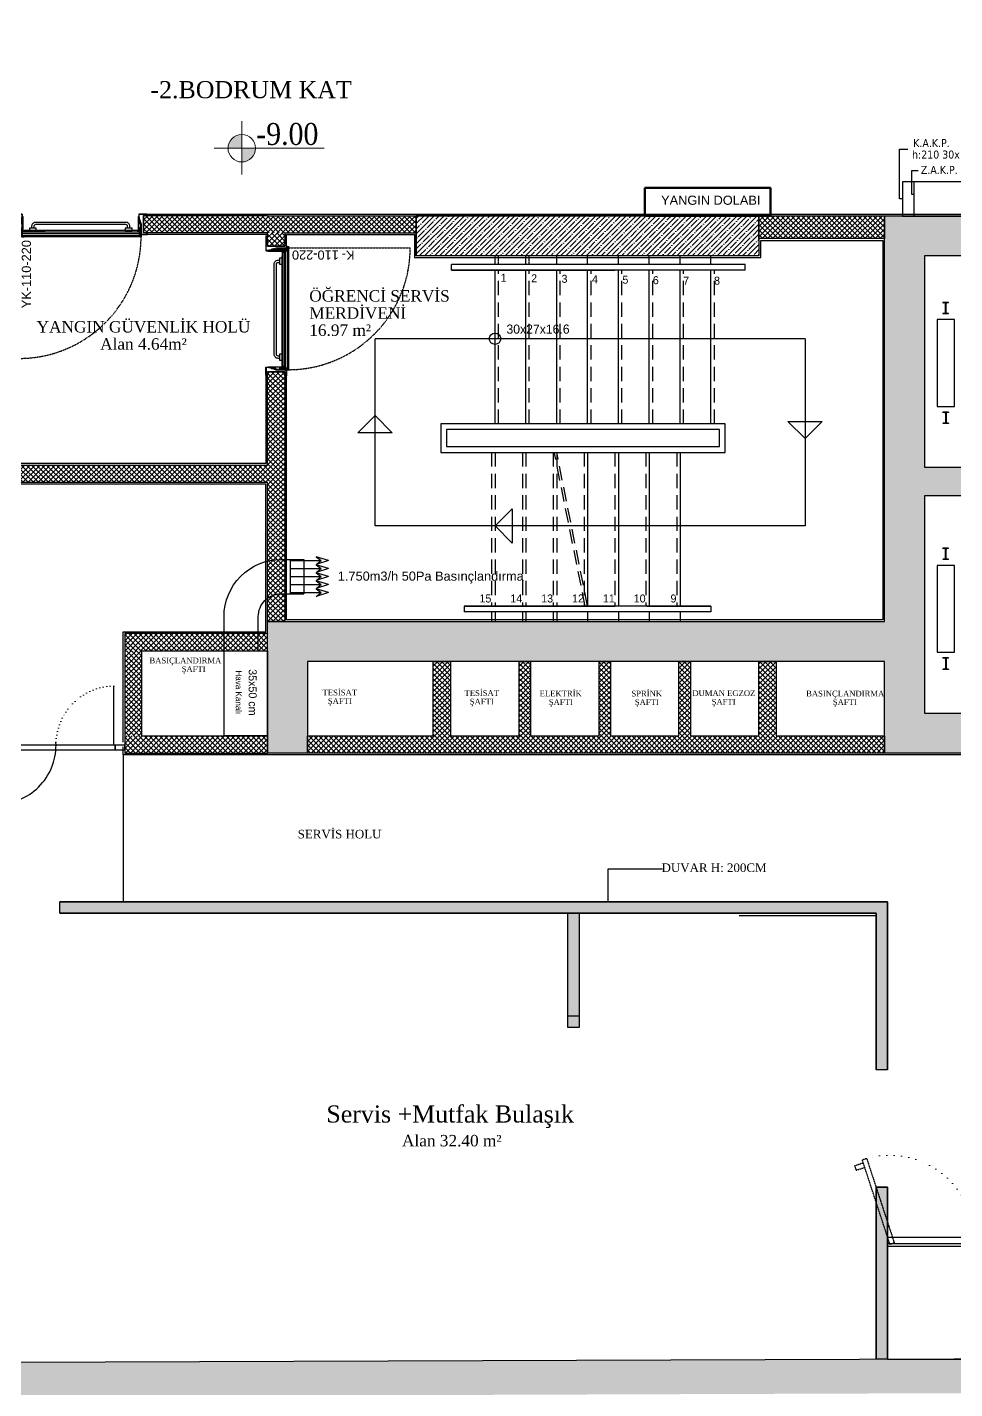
# Model space of a CAD drawing. Header units: millimetres. Extents: x -29311 to -3405, y 28913 to 42880.
# Drawn here: x -16543 to -15732, y 30469 to 31660 of the extents above; entities that cross this region are included whole.
import ezdxf
from ezdxf.enums import TextEntityAlignment as Align

# ---------------------------------------------------------------- set-up
doc = ezdxf.new("R2010")
doc.units = ezdxf.units.MM
for name, pattern in [('ACAD_ISO07W100', [3, 0, -3]), ('DOT', [6.35, 0, -6.35]), ('HIDDEN', [0.375, 0.25, -0.125]), ('HIDDEN2', [0.1875, 0.125, -0.0625])]:
    doc.linetypes.add(name, pattern=pattern)
for name, color, linetype, lineweight in [('-DWG_DETAY1', 7, 'Continuous', 25), ('-DWG_DETAY4', 7, 'DOT', 18), ('acilis-yonu', 222, 'ACAD_ISO07W100', 15), ('kot-plan', 93, 'Continuous', 20), ('tarama-betonarme', 252, 'Continuous', 13)]:
    doc.layers.add(name, color=color, linetype=linetype, lineweight=lineweight)
for name, color, linetype in [('1.2 mm sac', 7, 'Continuous'), ('A-ASANSOR', 146, 'Continuous'), ('A-BA', 1, 'Continuous'), ('A-DUVAR', 53, 'Continuous'), ('A-DUVAR-ALCIPAN', 9, 'Continuous'), ('A-DUVAR-TARAMA', 251, 'Continuous'), ('A-ELK-PANO', 66, 'Continuous'), ('A-KAPI', 214, 'Continuous'), ('A-KAPI-AHSAP', 245, 'Continuous'), ('A-KAPI-AKSESUAR', 206, 'Continuous'), ('A-KAPI-METAL', 84, 'Continuous'), ('A-KAPI-PROFIL', 206, 'Continuous'), ('A-KORKULUK-KUPESTE', 206, 'Continuous'), ('A-MERDIVEN', 125, 'Continuous'), ('A-MK-HVAC-TEMIZ', 140, 'Continuous'), ('A-MK-YANGIN-DOLAP', 35, 'Continuous'), ('A-SIVA-ALCIPAN', 247, 'Continuous'), ('A-SIVA-IC', 97, 'Continuous'), ('A-TEFRIS', 251, 'Continuous'), ('A-YALITIM-ISI', 251, 'BATTING'), ('A-YAZI', 136, 'Continuous'), ('Duvar-150 cm', 8, 'Continuous'), ('Duvar-200 cm', 7, 'Continuous'), ('level', 10, 'Continuous'), ('symbol', 8, 'Continuous'), ('T-VANA', 2, 'Continuous'), ('trace_down', 8, 'HIDDEN2'), ('yazı1', 7, 'Continuous'), ('yazı2', 9, 'Continuous')]:
    doc.layers.add(name, color=color, linetype=linetype)
doc.styles.add('GEO- BAYRAKTAR FİNAL PROJE 140518$0$Standard', font='arial.ttf')
doc.styles.add('HA_SMART', font='')
doc.styles.add('malznot', font='times.ttf', dxfattribs={"width": 0.9})
doc.styles.add('ROMANS', font='romans')
doc.styles.get("Standard").update_dxf_attribs({"font": 'arial.ttf'})
doc.styles.add('Tahoma', font='tahoma.ttf')
doc.styles.add('YAZ', font='times.ttf', dxfattribs={"height": 0.12})
doc.styles.add('YAZ-50', font='times.ttf', dxfattribs={"width": 0.9})
doc.styles.get('HA_SMART').set_extended_font_data('Sakkal Majalla')
doc.linetypes.add('BATTING', pattern='A,0.00254,-2.54,[134,ltypeshp.shx,S=2.54,R=0,X=-2.54,Y=0],-5.08,[134,ltypeshp.shx,S=2.54,R=180,X=2.54,Y=0],-2.54', length=10.16254)
pattern_1 = [(45, (-65876.5644, 45834.01), (-4.4194174, 4.4194174), []), (45, (-65872.145, 45834.01), (-4.4194174, 4.4194174), [7.8125, -1.5625, 0, -1.5625])]
pattern_2 = [(45, (-65876.5644, 50035.5397), (-2.2097087, 2.2097087), []), (135, (-65876.5644, 50035.5397), (-2.2097087, -2.2097087), [])]

# ---------------------------------------------------------------- blocks, each defined once
blk = doc.blocks.new('I_5-10')
for p, q in [((0, -0.001), (0, 0)), ((0, 0), (0.05, 0)), ((0.05, -0.001), (0.05, 0)), ((0, -0.099), (0, -0.1)), ((0, -0.1), (0.05, -0.1)), ((0.002, -0.003), (0.018, -0.005)), ((0.002, -0.097), (0.018, -0.095)), ((0.022, -0.01), (0.022, -0.09)), ((0.027, -0.01), (0.027, -0.09)), ((0.032, -0.005), (0.048, -0.003)), ((0.032, -0.095), (0.048, -0.097)), ((0.05, -0.099), (0.05, -0.1))]:
    blk.add_line(p, q)
for centre, radius, start, end in [((0.002, -0.001), 0.002, 180, 262.4258), ((0.002, -0.099), 0.002, 97.5742, 180), ((0.018, -0.01), 0.005, 0, 90), ((0.018, -0.09), 0.005, 270, 0), ((0.032, -0.01), 0.005, 90, 180), ((0.032, -0.09), 0.005, 179.958, 270), ((0.048, -0.001), 0.002, 277.5742, 0), ((0.048, -0.099), 0.002, 0, 82.4258)]:
    blk.add_arc(centre, radius, start, end)
blk = doc.blocks.new('f_ks2')
at = {"layer": '-DWG_DETAY1', "color": 0}
for points in [[(40, 0), (40, -8), (0, -8), (0, 0)], [(45, -8), (45, -16), (49, -16), (49, -8)]]:
    blk.add_lwpolyline(points, dxfattribs=at)
blk.add_lwpolyline([(118, -8), (42, -8), (42, -2), (118, -2)], close=True, dxfattribs=at)
at = {"layer": '-DWG_DETAY1', "color": 0, "linetype": 'HIDDEN'}
blk.add_lwpolyline([(116, -1.5), (140.2, -75.5), (136.4, -76.8), (112.2, -2.8)], close=True, dxfattribs=at)
blk.add_lwpolyline([(139.3, -72.7), (146.9, -70.2), (145.6, -66.4), (138, -68.9)], dxfattribs=at)
at = {"layer": '-DWG_DETAY4', "color": 0}
blk.add_arc((116.6, -4.8), 74.6, 182.4322, 285.3604, dxfattribs=at)
blk = doc.blocks.new('FBG040')
at = {"layer": 'A-TEFRIS'}
blk.add_lwpolyline([(0, 0), (118, 0), (118, -99), (0, -99)], close=True, dxfattribs=at)
at = {"layer": 'A-TEFRIS', "linetype": 'Continuous'}
blk.add_blockref('f_ks2', (0, -99), dxfattribs=at)
at = {"layer": 'A-TEFRIS', "linetype": 'Continuous', "style": 'ROMANS', "width": 0.7}
blk.add_text('FBG040', height=8, dxfattribs=at).set_placement((5, -12))
at = {"layer": 'A-TEFRIS', "linetype": 'Continuous', "style": 'ROMANS', "width": 0.8}
blk.add_attdef('NO', text='', height=10, dxfattribs=at).set_placement((98, -79), align=Align.MIDDLE)
blk = doc.blocks.new('YANGIN KAPISI5')
at = {"color": 8, "linetype": 'HIDDEN'}
blk.add_lwpolyline([(83929.8, 15624.2), (84036.5, 15624.2, -0.411438), (83930.8, 15517.5, -0.002371), (83929.8, 15517.5)], format="xyb", dxfattribs=at)
for radius in [1, 0.5, 0.4]:
    blk.add_circle((83929.2, 15624.4), radius)
at = {"linetype": 'ByBlock', "ltscale": 12}
blk.add_arc((83924.7, 15621.7), 0.0345, 104.5866, 171.4164, dxfattribs=at)
at = {"layer": '1.2 mm sac', "color": 0}
blk.add_line((83928.5, 15621.7), (83924.7, 15621.7), dxfattribs=at)
at = {"layer": 'A-DUVAR'}
for p, q in [((83926.7, 15625.6), (83911.7, 15625.6)), ((83911.7, 15515.6), (83926.7, 15515.6))]:
    blk.add_line(p, q, dxfattribs=at)
for points in [[(83921.7, 15625.6), (83911.7, 15625.6)], [(83921.7, 15515.6), (83911.7, 15515.6)]]:
    blk.add_lwpolyline(points, dxfattribs=at)
at = {"layer": 'A-DUVAR-ALCIPAN', "linetype": 'ByBlock', "ltscale": 12}
for p, q in [((83925.9, 15621.5), (83925.9, 15519.2)), ((83928.9, 15621.5), (83928.9, 15517.5))]:
    blk.add_line(p, q, dxfattribs=at)
at = {"layer": 'A-KAPI-AKSESUAR', "ltscale": 12}
for points in [[(83922.5, 15527.4), (83920.9, 15527.4, -0.414214), (83917.5, 15530.8), (83917.5, 15610, -0.414214), (83920.9, 15613.4), (83922.5, 15613.4)], [(83922.5, 15529.4), (83920.9, 15529.4, -0.414214), (83919.5, 15530.8), (83919.5, 15610, -0.414214), (83920.9, 15611.4), (83922.5, 15611.4)]]:
    blk.add_lwpolyline(points, format="xyb", dxfattribs=at)
for points in [[(83924.5, 15615.4), (83924.5, 15609.4), (83922.5, 15609.4), (83922.5, 15615.4)], [(83924.5, 15531.4), (83924.5, 15525.4), (83922.5, 15525.4), (83922.5, 15531.4)]]:
    blk.add_lwpolyline(points, close=True, dxfattribs=at)
at = {"layer": 'A-KAPI-METAL'}
for p, q in [((83924.5, 15621.8), (83924.5, 15601.5)), ((83924.5, 15518.9), (83924.5, 15617)), ((83928.5, 15621.9), (83924.6, 15621.9)), ((83924.7, 15621.7), (83930.1, 15621.7)), ((83924.7, 15621.7), (83924.7, 15619.7)), ((83924.7, 15519), (83924.7, 15619.7)), ((83924.7, 15619.7), (83924.9, 15619.7)), ((83924.9, 15621.5), (83929.9, 15621.5)), ((83924.9, 15619.7), (83924.9, 15621.5)), ((83928.3, 15623.3), (83928.3, 15621.9)), ((83928.3, 15621.9), (83928.5, 15621.9)), ((83930.1, 15623.4), (83928.4, 15623.4)), ((83930.1, 15623.2), (83928.5, 15623.2)), ((83928.5, 15621.9), (83928.5, 15623.2)), ((83928.5, 15623.2), (83928.6, 15623.2)), ((83928.6, 15623.2), (83928.6, 15621.8)), ((83930.1, 15623.2), (83928.9, 15623.2)), ((83929.9, 15619.7), (83929.9, 15621.5)), ((83929.9, 15619.7), (83930.1, 15619.7)), ((83930.1, 15517.5), (83930.1, 15623.2)), ((83930.1, 15621.7), (83930.1, 15619.7)), ((83930.2, 15517.4), (83930.2, 15623.3)), ((83928.5, 15518.9), (83924.6, 15518.9)), ((83924.7, 15519), (83924.7, 15521)), ((83924.9, 15521), (83924.7, 15521)), ((83924.7, 15519), (83930.1, 15519)), ((83924.9, 15519.2), (83924.9, 15521)), ((83924.9, 15519.2), (83929.9, 15519.2)), ((83928.3, 15517.4), (83928.3, 15518.8)), ((83928.3, 15518.8), (83928.5, 15518.8)), ((83928.5, 15518.8), (83928.5, 15517.5)), ((83928.5, 15517.6), (83928.6, 15517.6)), ((83930.1, 15517.5), (83928.5, 15517.5)), ((83928.6, 15517.6), (83928.6, 15518.9)), ((83928.9, 15517.5), (83930.1, 15517.5)), ((83930.1, 15521), (83929.9, 15521)), ((83929.9, 15521), (83929.9, 15519.2)), ((83930.1, 15519), (83930.1, 15521)), ((83930.1, 15517.4), (83928.4, 15517.4))]:
    blk.add_line(p, q, dxfattribs=at)
for points in [[(83910.2, 15628.5), (83910.2, 15621.7, 0.414214), (83910.3, 15621.6), (83918.3, 15621.6), (83918.3, 15621.8), (83910.5, 15621.8, -0.414214), (83910.4, 15621.8), (83910.4, 15628.3, -0.414214), (83910.5, 15628.4), (83911.5, 15628.4, -0.414214), (83911.5, 15628.3), (83911.5, 15627.6), (83911.7, 15627.6), (83911.7, 15628.5, 0.414214), (83911.6, 15628.6), (83910.3, 15628.6, 0.414214)], [(83926.8, 15628.6, 0.414214), (83926.7, 15628.5), (83926.7, 15627.6), (83926.9, 15627.6), (83926.9, 15628.3, -0.414214), (83927, 15628.4), (83928, 15628.4, -0.414214), (83928, 15628.3), (83928, 15622.9, -0.414214), (83928, 15622.9), (83922.5, 15622.9, 0.414214), (83922.4, 15622.7), (83922.4, 15621.5, 0.414154), (83922.5, 15621.4), (83924, 15621.4), (83913.7, 15621.4), (83912.3, 15621.4), (83913.7, 15621.4), (83913.7, 15621.6), (83912.3, 15621.6, 1), (83912.3, 15621.2), (83924, 15621.2, 0.938583), (83924, 15621.6), (83922.7, 15621.6, -0.414214), (83922.6, 15621.6), (83922.6, 15622.6, -0.414214), (83922.7, 15622.7), (83928.1, 15622.7, 0.414214), (83928.2, 15622.8), (83928.2, 15628.5, 0.414214), (83928.1, 15628.6)], [(83910.2, 15512.7), (83910.2, 15519.5, -0.414214), (83910.3, 15519.6), (83918.3, 15519.6), (83918.3, 15519.4), (83910.5, 15519.4, 0.414214), (83910.4, 15519.3), (83910.4, 15512.8, 0.414214), (83910.5, 15512.8), (83911.5, 15512.8, 0.414214), (83911.5, 15512.8), (83911.5, 15513.6), (83911.7, 15513.6), (83911.7, 15512.7, -0.414214), (83911.6, 15512.6), (83910.3, 15512.6, -0.414214)]]:
    blk.add_lwpolyline(points, format="xyb", close=True, dxfattribs=at)
for centre, radius, start, end in [((83924.6, 15621.8), 0.08, 90, 180), ((83928.4, 15623.3), 0.08, 90, 180), ((83928.4, 15621.9), 0.0478, 295.1719, 356.1095), ((83928.5, 15621.8), 0.0816, 267.7148, 4.0381), ((83930.1, 15623.3), 0.08, 0, 90), ((83924.6, 15518.9), 0.08, 180, 270), ((83928.4, 15517.4), 0.08, 180, 270), ((83928.5, 15518.9), 0.0816, 355.9619, 92.2852), ((83928.4, 15518.8), 0.0478, 3.8905, 64.8281), ((83930.1, 15517.4), 0.08, 270, 0)]:
    blk.add_arc(centre, radius, start, end, dxfattribs=at)
at = {"layer": 'A-KAPI-PROFIL'}
for points in [[(83912.9, 15621.9), (83912.9, 15621.8), (83914.5, 15621.8), (83915.8, 15622.6), (83918.2, 15622.6), (83918.2, 15621.9), (83918.3, 15621.9), (83918.3, 15622.7), (83915.8, 15622.7), (83914.5, 15621.9), (83912.9, 15621.9)], [(83912.9, 15519.2), (83912.9, 15519.3), (83914.5, 15519.3), (83915.8, 15518.5), (83918.2, 15518.5), (83918.2, 15519.2), (83918.3, 15519.2), (83918.3, 15518.4), (83915.8, 15518.4), (83914.5, 15519.2), (83912.9, 15519.2)]]:
    blk.add_lwpolyline(points, dxfattribs=at)
for points in [[(83919.3, 15623.9), (83916.3, 15622.8), (83915.2, 15622.8), (83915.2, 15621.8), (83916.4, 15621.8), (83919.7, 15623), (83928, 15623), (83928, 15623.9)], [(83919.3, 15517.2), (83916.3, 15518.3), (83915.2, 15518.3), (83915.2, 15519.3), (83916.4, 15519.3), (83919.7, 15518.1), (83928, 15518.1), (83928, 15517.2)]]:
    blk.add_lwpolyline(points, close=True, dxfattribs=at)
at = {"layer": 'A-KAPI-PROFIL', "color": 8}
for points in [[(83923.2, 15621.6, -0.414214), (83923, 15621.8), (83923, 15622.4, -0.414214), (83923.2, 15622.6), (83924.2, 15622.6, -0.414214), (83924.4, 15622.4), (83924.4, 15621, -0.414214), (83924.3, 15620.9), (83924, 15620.9, -1), (83924, 15621.1), (83924.2, 15621.1), (83924.2, 15621.6)], [(83923.2, 15518.5, -0.414214), (83923, 15518.7), (83923, 15519.3, -0.414214), (83923.2, 15519.5), (83924.2, 15519.5), (83924.2, 15520), (83924, 15520, -1), (83924, 15520.2), (83924.3, 15520.2, -0.414214), (83924.4, 15520.1), (83924.4, 15519), (83924.4, 15518.7, -0.414214), (83924.2, 15518.5)]]:
    blk.add_lwpolyline(points, format="xyb", close=True, dxfattribs=at)
at = {"layer": 'A-YALITIM-ISI', "linetype": 'BATTING', "ltscale": 0.001}
blk.add_line((83927.4, 15519.2), (83927.4, 15621.5), dxfattribs=at)
at = {"layer": 'DEFPOINTS', "linetype": 'ByBlock', "ltscale": 12}
for p, q in [((83911.7, 15625.6), (83926.7, 15625.6)), ((83911.7, 15515.6), (83926.7, 15515.6))]:
    blk.add_line(p, q, dxfattribs=at)
at = {"layer": 'level', "char_height": 8, "width": 13.987, "rotation": 180}
for s, insert, attachment_point in [('110-220', (83933, 15621.9), 9), ('K-', (83987.7, 15621.6), 7)]:
    blk.add_mtext(s, dxfattribs=dict(at, insert=insert, attachment_point=attachment_point))
blk = doc.blocks.new('KAPIYANGIN')
at = {"color": 8, "linetype": 'HIDDEN'}
blk.add_lwpolyline([(85085.6, 20208.6), (85192.4, 20208.6, 0.411438), (85086.7, 20315.3, 0.002371), (85085.6, 20315.3)], format="xyb", dxfattribs=at)
for radius in [1, 0.5, 0.4]:
    blk.add_circle((85085.1, 20208.5), radius)
at = {"linetype": 'ByBlock', "ltscale": 12}
blk.add_arc((85080.6, 20211.1), 0.0345, 188.5836, 255.4134, dxfattribs=at)
at = {"layer": '1.2 mm sac', "color": 0}
blk.add_line((85084.4, 20211.1), (85080.6, 20211.1), dxfattribs=at)
at = {"layer": 'A-DUVAR'}
for points in [[(85077.6, 20317.3), (85067.6, 20317.3)], [(85077.6, 20207.3), (85067.6, 20207.3)]]:
    blk.add_lwpolyline(points, dxfattribs=at)
at = {"layer": 'A-DUVAR-ALCIPAN', "linetype": 'ByBlock', "ltscale": 12}
for p, q in [((85081.8, 20211.3), (85081.8, 20313.6)), ((85084.8, 20211.3), (85084.8, 20315.3))]:
    blk.add_line(p, q, dxfattribs=at)
at = {"layer": 'A-KAPI-AKSESUAR', "ltscale": 12}
for points in [[(85078.4, 20305.5), (85076.8, 20305.5, 0.414214), (85073.4, 20302.1), (85073.4, 20222.9, 0.414214), (85076.8, 20219.5), (85078.4, 20219.5)], [(85078.4, 20303.5), (85076.8, 20303.5, 0.414214), (85075.4, 20302.1), (85075.4, 20222.9, 0.414214), (85076.8, 20221.5), (85078.4, 20221.5)]]:
    blk.add_lwpolyline(points, format="xyb", dxfattribs=at)
for points in [[(85080.4, 20301.5), (85080.4, 20307.5), (85078.4, 20307.5), (85078.4, 20301.5)], [(85080.4, 20217.5), (85080.4, 20223.5), (85078.4, 20223.5), (85078.4, 20217.5)]]:
    blk.add_lwpolyline(points, close=True, dxfattribs=at)
at = {"layer": 'A-KAPI-METAL'}
for p, q in [((85080.4, 20313.9), (85080.4, 20215.8)), ((85084.3, 20314), (85080.5, 20314)), ((85080.6, 20313.8), (85086, 20313.8)), ((85080.6, 20313.8), (85080.6, 20311.8)), ((85080.6, 20313.8), (85080.6, 20213.1)), ((85080.8, 20311.8), (85080.6, 20311.8)), ((85080.8, 20313.6), (85085.8, 20313.6)), ((85080.8, 20313.6), (85080.8, 20311.8)), ((85084.2, 20315.4), (85084.2, 20314)), ((85084.2, 20314), (85084.4, 20314)), ((85086, 20315.5), (85084.3, 20315.5)), ((85084.4, 20314), (85084.4, 20315.3)), ((85084.4, 20315.3), (85084.5, 20315.3)), ((85086, 20315.3), (85084.4, 20315.3)), ((85084.5, 20315.3), (85084.5, 20313.9)), ((85084.8, 20315.3), (85086, 20315.3)), ((85085.8, 20311.8), (85085.8, 20313.6)), ((85086, 20311.8), (85085.8, 20311.8)), ((85086, 20315.3), (85086, 20209.6)), ((85086, 20313.8), (85086, 20311.8)), ((85086.1, 20315.4), (85086.1, 20209.5)), ((85080.4, 20211), (85080.4, 20231.3)), ((85084.3, 20211), (85080.5, 20211)), ((85080.6, 20213.1), (85080.8, 20213.1)), ((85080.6, 20211.1), (85080.6, 20213.1)), ((85080.6, 20211.1), (85086, 20211.1)), ((85080.8, 20213.1), (85080.8, 20211.3)), ((85080.8, 20211.3), (85085.8, 20211.3)), ((85084.2, 20209.5), (85084.2, 20210.9)), ((85084.2, 20210.9), (85084.4, 20210.9)), ((85084.4, 20210.9), (85084.4, 20209.6)), ((85086, 20209.6), (85084.4, 20209.6)), ((85084.4, 20209.6), (85084.5, 20209.6)), ((85084.5, 20209.6), (85084.5, 20211)), ((85086, 20209.6), (85084.8, 20209.6)), ((85085.8, 20213.1), (85086, 20213.1)), ((85085.8, 20213.1), (85085.8, 20211.3)), ((85086, 20211.1), (85086, 20213.1)), ((85086, 20209.5), (85084.3, 20209.5))]:
    blk.add_line(p, q, dxfattribs=at)
for points in [[(85066.1, 20320.2), (85066.1, 20313.4, 0.414214), (85066.2, 20313.3), (85074.2, 20313.3), (85074.2, 20313.5), (85066.4, 20313.5, -0.414214), (85066.3, 20313.5), (85066.3, 20320, -0.414214), (85066.4, 20320.1), (85067.4, 20320.1, -0.414214), (85067.4, 20320), (85067.4, 20319.3), (85067.6, 20319.3), (85067.6, 20320.2, 0.414214), (85067.5, 20320.3), (85066.2, 20320.3, 0.414214)], [(85082.7, 20320.7, 0.414214), (85082.6, 20320.6), (85082.6, 20319.7), (85082.8, 20319.7), (85082.8, 20320.4, -0.414214), (85082.9, 20320.5), (85083.9, 20320.5, -0.414214), (85083.9, 20320.4), (85083.9, 20314.6, -0.414214), (85083.9, 20314.6), (85078.3, 20314.6, 0.414214), (85078.2, 20314.4), (85078.2, 20313.2, 0.414154), (85078.3, 20313.1), (85079.9, 20313.1), (85069.6, 20313.1), (85068.2, 20313.1), (85069.6, 20313.1), (85069.6, 20313.3), (85068.2, 20313.3, 1), (85068.2, 20312.9), (85079.9, 20312.9, 0.938583), (85079.9, 20313.3), (85078.5, 20313.3, -0.414214), (85078.4, 20313.3), (85078.4, 20314.3, -0.414214), (85078.5, 20314.4), (85084, 20314.4, 0.414214), (85084.1, 20314.5), (85084.1, 20320.6, 0.414214), (85084, 20320.7)], [(85066.1, 20204.4), (85066.1, 20211.2, -0.414214), (85066.2, 20211.3), (85074.2, 20211.3), (85074.2, 20211.1), (85066.4, 20211.1, 0.414214), (85066.3, 20211), (85066.3, 20204.5, 0.414214), (85066.4, 20204.5), (85067.4, 20204.5, 0.414214), (85067.4, 20204.5), (85067.4, 20205.3), (85067.6, 20205.3), (85067.6, 20204.4, -0.414214), (85067.5, 20204.3), (85066.2, 20204.3, -0.414214)], [(85082.7, 20204.3, -0.414214), (85082.6, 20204.4), (85082.6, 20205.3), (85082.8, 20205.3), (85082.8, 20204.5, 0.414214), (85082.9, 20204.5), (85083.9, 20204.5, 0.414214), (85083.9, 20204.5), (85083.9, 20209.9, 0.414214), (85083.9, 20210), (85078.4, 20210, -0.414214), (85078.3, 20210.1), (85078.3, 20211.4, -0.414154), (85078.4, 20211.5), (85079.9, 20211.5), (85069.6, 20211.5), (85068.2, 20211.5), (85069.6, 20211.5), (85069.6, 20211.3), (85068.2, 20211.3, -1), (85068.2, 20211.7), (85079.9, 20211.7, -0.938583), (85079.9, 20211.3), (85078.6, 20211.3, 0.414214), (85078.5, 20211.2), (85078.5, 20210.2, 0.414214), (85078.6, 20210.2), (85084, 20210.2, -0.414214), (85084.1, 20210.1), (85084.1, 20204.4, -0.414214), (85084, 20204.3)]]:
    blk.add_lwpolyline(points, format="xyb", close=True, dxfattribs=at)
for centre, radius, start, end in [((85080.5, 20313.9), 0.08, 90, 180), ((85084.3, 20315.4), 0.08, 90, 180), ((85084.3, 20314), 0.0478, 295.1719, 356.1095), ((85084.4, 20313.9), 0.0816, 267.7148, 4.0381), ((85086, 20315.4), 0.08, 0, 90), ((85080.5, 20211), 0.08, 180, 270), ((85084.3, 20209.5), 0.08, 180, 270), ((85084.3, 20210.9), 0.0478, 3.8905, 64.8281), ((85084.4, 20211), 0.0816, 355.9619, 92.2852), ((85086, 20209.5), 0.08, 270, 0)]:
    blk.add_arc(centre, radius, start, end, dxfattribs=at)
at = {"layer": 'A-KAPI-PROFIL'}
for points in [[(85068.8, 20313.6), (85068.8, 20313.5), (85070.4, 20313.5), (85071.7, 20314.3), (85074.1, 20314.3), (85074.1, 20313.6), (85074.2, 20313.6), (85074.2, 20314.4), (85071.7, 20314.4), (85070.3, 20313.6), (85068.8, 20313.6)], [(85068.8, 20210.9), (85068.8, 20211), (85070.4, 20211), (85071.7, 20210.2), (85074.1, 20210.2), (85074.1, 20210.9), (85074.2, 20210.9), (85074.2, 20210.1), (85071.7, 20210.1), (85070.3, 20210.9), (85068.8, 20210.9)]]:
    blk.add_lwpolyline(points, dxfattribs=at)
for points in [[(85075.2, 20315.6), (85072.2, 20314.5), (85071.1, 20314.5), (85071.1, 20313.5), (85072.3, 20313.5), (85075.6, 20314.7), (85083.9, 20314.7), (85083.9, 20315.6)], [(85075.2, 20208.9), (85072.2, 20210), (85071.1, 20210), (85071.1, 20211), (85072.3, 20211), (85075.6, 20209.8), (85083.9, 20209.8), (85083.9, 20208.9)]]:
    blk.add_lwpolyline(points, close=True, dxfattribs=at)
at = {"layer": 'A-KAPI-PROFIL', "color": 8}
for points in [[(85079, 20314.3, 0.414214), (85078.8, 20314.1), (85078.8, 20313.5, 0.414214), (85079, 20313.3), (85080.1, 20313.3), (85080.1, 20312.8), (85079.9, 20312.8, 1), (85079.9, 20312.6), (85080.2, 20312.6, 0.414214), (85080.3, 20312.7), (85080.3, 20313.9), (85080.3, 20314.1, 0.414214), (85080.1, 20314.3)], [(85079, 20211.2, 0.414214), (85078.8, 20211), (85078.8, 20210.4, 0.414214), (85079, 20210.2), (85080.1, 20210.2, 0.414214), (85080.3, 20210.4), (85080.3, 20211.8, 0.414214), (85080.2, 20211.9), (85079.9, 20211.9, 1), (85079.9, 20211.7), (85080.1, 20211.7), (85080.1, 20211.2)]]:
    blk.add_lwpolyline(points, format="xyb", close=True, dxfattribs=at)
at = {"layer": 'A-YALITIM-ISI', "linetype": 'BATTING', "ltscale": 0.001}
blk.add_line((85083.3, 20313.6), (85083.3, 20211.3), dxfattribs=at)
at = {"layer": 'DEFPOINTS', "linetype": 'ByBlock', "ltscale": 12}
for p, q in [((85067.6, 20317.3), (85082.6, 20317.3)), ((85067.6, 20207.3), (85082.6, 20207.3))]:
    blk.add_line(p, q, dxfattribs=at)
at = {"layer": 'level', "insert": (85088.9, 20210.9), "char_height": 8, "width": 57.536, "attachment_point": 3, "rotation": 180}
blk.add_mtext('YK-110-220', dxfattribs=at)
blk = doc.blocks.new('oking')
at = {"layer": 'symbol'}
for p, q in [((99299.1, 28222.4), (99299.1, 28192.4)), ((99299.1, 28222.4), (99314.1, 28207.4)), ((99314.1, 28207.4), (99299.1, 28192.4))]:
    blk.add_line(p, q, dxfattribs=at)
blk = doc.blocks.new('3r3')
at = {"layer": 'A-KORKULUK-KUPESTE'}
for p, q in [((67, 223.7), (67, 228.7)), ((324, 223.7), (324, 228.7)), ((67, 223.7), (210, 223.7)), ((78, -70.3), (78, -75.3)), ((78, -70.3), (210, -70.3)), ((238, -70.3), (294, -70.3)), ((294, -70.3), (294, -75.3))]:
    blk.add_line(p, q, dxfattribs=at)
for points in [[(324, 228.7), (67, 228.7)], [(324, 223.7), (67, 223.7)], [(294, -70.3), (78, -70.3)], [(294, -75.3), (78, -75.3)]]:
    blk.add_lwpolyline(points, dxfattribs=at)
for points in [[(306.5, 89.2), (57.5, 89.2), (57.5, 64.3), (306.5, 64.3)], [(301.5, 84.2), (62.5, 84.2), (62.5, 69.3), (301.5, 69.3)]]:
    blk.add_lwpolyline(points, close=True, dxfattribs=at)
at = {"layer": 'A-MERDIVEN'}
for p, q in [((105, 228.7), (105, 236.2)), ((132, 228.7), (132, 236.2)), ((159, 228.7), (159, 236.2)), ((186, 228.7), (186, 236.2)), ((213, 228.7), (213, 236.2)), ((240, 228.7), (240, 236.2)), ((267, 228.7), (267, 236.2)), ((294, 228.7), (294, 236.2)), ((105, 89.2), (105, 223.7)), ((132, 89.2), (132, 223.7)), ((159, 89.2), (159, 223.7)), ((186, 89.2), (186, 223.7)), ((213, 89.2), (213, 223.7)), ((240, 89.2), (240, 223.7)), ((267, 89.2), (267, 223.7)), ((294, 89.2), (294, 223.7)), ((186, 64.3), (186, -70.3)), ((213, 64.3), (213, -70.3)), ((240, 64.3), (240, -70.3)), ((267, 64.3), (267, -70.3)), ((186, -75.3), (186, -83.8)), ((213, -75.3), (213, -83.8)), ((240, -75.3), (240, -83.8)), ((267, -75.3), (267, -83.8))]:
    blk.add_line(p, q, dxfattribs=at)
at = {"layer": 'symbol'}
for p, q in [((0, 0), (0, 163.7)), ((376.3, 163.7), (0, 163.7)), ((376.3, 163.7), (376.3, 0)), ((376.3, 0), (0, 0))]:
    blk.add_line(p, q, dxfattribs=at)
blk.add_circle((105, 163.7), 5, dxfattribs=at)
at = {"layer": 'trace_down'}
for p, q in [((108, 228.7), (108, 236.2)), ((135, 228.7), (135, 236.2))]:
    blk.add_line(p, q, dxfattribs=at)
at = {"layer": 'trace_down', "ltscale": 100}
for p, q in [((108, 89.2), (108, 223.7)), ((135, 89.2), (135, 223.7)), ((162, 89.2), (162, 223.7)), ((189, 89.2), (189, 223.7)), ((216, 89.2), (216, 223.7)), ((243, 89.2), (243, 223.7)), ((270, 89.2), (270, 223.7)), ((297, 89.2), (297, 223.7)), ((102, 64.3), (102, -70.3)), ((105, 64.3), (105, -70.3)), ((129, 64.3), (129, -70.3)), ((132, 64.3), (132, -70.3)), ((156, 64.3), (156, -70.3)), ((159, 64.3), (159, -70.3)), ((183, 64.3), (183, -70.3)), ((210, 64.3), (210, -70.3)), ((237, 64.3), (237, -70.3)), ((264, 64.3), (264, -70.3)), ((102, -75.3), (102, -83.8)), ((105, -75.3), (105, -83.8)), ((129, -75.3), (129, -83.8)), ((132, -75.3), (132, -83.8)), ((156, -75.3), (156, -83.8)), ((159, -75.3), (159, -83.8))]:
    blk.add_line(p, q, dxfattribs=at)
for points in [[(184, -70.6), (157, 63.9)], [(186, -70.3), (159, 64.3)]]:
    blk.add_lwpolyline(points, dxfattribs=at)
at = {"layer": 'symbol', "xscale": -1}
for p, rotation in [((-28207.4, -99217.6), 270), ((28583.7, 99390.4), 90)]:
    blk.add_blockref('oking', p, dxfattribs=dict(at, rotation=rotation))
blk.add_blockref('oking', (99419.1, -28207.4), dxfattribs=at)
at = {"layer": 'yazı2', "attachment_point": 3, "style": 'HA_SMART'}
for s, insert, char_height, width in [('1', (115.1, 220.5), 7, 10.586), ('2', (141.8, 220), 7, 10.586), ('3', (168.4, 219.6), 7, 10.586), ('4', (195, 219.2), 7, 10.586), ('5', (221.7, 218.8), 7, 10.586), ('6', (248.3, 218.4), 7, 10.586), ('7', (274.9, 218), 7, 10.586), ('8', (301.9, 218), 7, 10.586), ('30x27x16.6', (170.3, 176.1), 8, 63.711), ('15', (101.8, -60), 7, 10.586), ('14', (128.8, -60), 7, 10.586), ('13', (155.8, -60), 7, 10.586), ('12', (182.8, -60), 7, 10.586), ('11', (209.8, -60), 7, 10.586), ('10', (236.8, -60), 7, 10.586), ('9', (263.8, -60), 7, 10.586)]:
    blk.add_mtext(s, dxfattribs=dict(at, insert=insert, char_height=char_height, width=width))
blk = doc.blocks.new('METİKET')
at = {"layer": 'yazı1', "linetype": 'ByBlock', "style": 'HA_SMART'}
for tag, height, p in [('MAHALADI', 20, (13369.9, 684.6)), ('ALAN', 15, (13369.9, 652.2))]:
    blk.add_attdef(tag, text='', height=height, dxfattribs=at).set_placement(p, align=Align.CENTER)
blk = doc.blocks.new('Y.BASINÇLANDIRMA')
at = {"layer": 'A-MK-HVAC-TEMIZ'}
for p, q in [((9341.9, -17434.3), (9368.6, -17434.3)), ((9375.2, -17434.3), (9364.3, -17430.9)), ((9364.3, -17430.9), (9368.6, -17434.3)), ((9375.2, -17434.3), (9364.3, -17437.7)), ((9364.3, -17437.7), (9368.6, -17434.3)), ((9341.9, -17441.3), (9368.6, -17441.3)), ((9375.2, -17441.3), (9364.3, -17437.9)), ((9364.3, -17437.9), (9368.6, -17441.3)), ((9375.2, -17441.3), (9364.3, -17444.7)), ((9364.3, -17444.7), (9368.6, -17441.3)), ((9375.2, -17448.3), (9364.3, -17444.9)), ((9364.3, -17444.9), (9368.6, -17448.3)), ((9341.9, -17448.3), (9368.6, -17448.3)), ((9341.9, -17455.3), (9368.6, -17455.3)), ((9375.2, -17448.3), (9364.3, -17451.7)), ((9364.3, -17451.7), (9368.6, -17448.3)), ((9375.2, -17455.3), (9364.3, -17451.9)), ((9364.3, -17451.9), (9368.6, -17455.3)), ((9375.2, -17455.3), (9364.3, -17458.7)), ((9364.3, -17458.7), (9368.6, -17455.3)), ((9341.9, -17462.3), (9368.6, -17462.3)), ((9375.2, -17462.3), (9364.3, -17458.9)), ((9364.3, -17458.9), (9368.6, -17462.3)), ((9375.2, -17462.3), (9364.3, -17465.7)), ((9364.3, -17465.7), (9368.6, -17462.3))]:
    blk.add_line(p, q, dxfattribs=at)
for points in [[(9283.7, -17513.3), (9283.7, -17483.3, -0.414214), (9333.7, -17433.3), (9353.7, -17433.3)], [(9313.7, -17513.3), (9313.7, -17483.3, -0.414214), (9333.7, -17463.3), (9353.7, -17463.3)]]:
    blk.add_lwpolyline(points, format="xyb", dxfattribs=at)
for points in [[(9341.9, -17433.3), (9353.7, -17433.3), (9353.7, -17463.3), (9341.9, -17463.3)], [(9321.9, -17587.7), (9283.7, -17587.7), (9283.7, -17513.3), (9321.9, -17513.3)]]:
    blk.add_lwpolyline(points, close=True, dxfattribs=at)
at = {"layer": 'A-MK-HVAC-TEMIZ', "lineweight": 30}
ref = blk.add_blockref('METİKET', (9065.7, -22228.3), dxfattribs=dict(at, xscale=-0.35, yscale=0.35, zscale=0.35, rotation=270))
ref.add_attrib('MAHALADI', '35x50 cm', dxfattribs={"layer": 'yazı1', "linetype": 'ByBlock', "height": 7, "rotation": 270, "style": 'HA_SMART'}).set_placement((9305.3, -17549.6), align=Align.CENTER)
ref.add_attrib('ALAN', ' Hava Kanalı', dxfattribs={"layer": 'yazı1', "linetype": 'ByBlock', "height": 5.25, "rotation": 270, "style": 'HA_SMART'}).set_placement((9294, -17548.6), align=Align.CENTER)
at = {"layer": 'A-MK-HVAC-TEMIZ', "lineweight": 30, "style": 'GEO- BAYRAKTAR FİNAL PROJE 140518$0$Standard'}
blk.add_text('1.750m3/h 50Pa Basınçlandırma', height=8, dxfattribs=at).set_placement((9383.3, -17451.9))
blk = doc.blocks.new('A$C1D5157F6')
at = {"layer": 'A-DUVAR-TARAMA'}
h = blk.add_hatch(dxfattribs=at)
h.set_pattern_fill('ANSI37', color=256)
h.set_pattern_definition([(45, (8509.7966, 55116.4282), (-2.24506403, 2.24506403), []), (135, (8509.7966, 55116.4282), (-2.24506403, -2.24506403), [])])
h.paths.add_polyline_path([(-125, -10.5), (-125, -25.5), (0, -25.5), (0, -10.5)])
h = blk.add_hatch(dxfattribs=at)
h.set_pattern_fill('ANSI37', color=256, angle=-90)
h.set_pattern_definition([(315, (55016.9772, -8609.7966), (2.24506403, 2.24506403), []), (45, (55016.9772, -8609.7966), (-2.24506403, 2.24506403), [])])
h.paths.add_polyline_path([(-110, -25.6), (-125, -25.6), (-125, -100), (-110, -100)])
h = blk.add_hatch(dxfattribs=at)
h.set_pattern_fill('ANSI37', color=256)
h.set_pattern_definition([(45, (8509.7966, 55111.9772), (-2.24506403, 2.24506403), []), (135, (8509.7966, 55111.9772), (-2.24506403, -2.24506403), [])])
h.paths.add_polyline_path([(-125, -100), (0, -100), (0, -115), (-125, -115)])
blk.add_line((0, -100), (0, -115))
blk.add_lwpolyline([(0, -100), (0, -115)])
at = {"layer": 'A-DUVAR'}
blk.add_line((-110, -100), (0, -100), dxfattribs=at)
blk.add_lwpolyline([(-110, -100), (-110, -25.5), (0, -25.5), (0, -10.5), (-125, -10.5), (-125, -115), (0, -115)], dxfattribs=at)
at = {"layer": 'T-VANA', "lineweight": 30}
blk.add_blockref('Y.BASINÇLANDIRMA', (-9321.9, 17487.7), dxfattribs=at)
at = {"layer": 'A-YAZI', "insert": (-119.3, -31.5), "char_height": 5, "width": 87.971, "attachment_point": 1, "line_spacing_factor": 0.9, "style": 'YAZ'}
blk.add_mtext('\\pi-4.17607,l20,t30.82393;BASIÇLANDIRMA \\P\\pi24.05032,t44.05032;ŞAFTI', dxfattribs=at)
blk = doc.blocks.new('A$C020C3EA1')
at = {"layer": 'A-ELK-PANO', "lineweight": 30}
for points in [[(-249.4, 14.7), (-252.1, 14.7), (-252.1, 58.3), (-244.7, 58.3)], [(-239.4, 18.7), (-241.1, 18.7), (-241.1, 39.5), (-235.7, 39.5)]]:
    blk.add_lwpolyline(points, dxfattribs=at)
for points in [[(-249.4, 29.7), (-249.4, -0.3), (-139.4, -0.3), (-139.4, 29.7)], [(-239.4, 29.7), (-239.4, -0.3), (-139.4, -0.3), (-139.4, 29.7)]]:
    blk.add_lwpolyline(points, close=True, dxfattribs=at)
at = {"layer": 'A-MK-YANGIN-DOLAP', "lineweight": 50}
blk.add_lwpolyline([(-475, 24.3), (-365, 24.3), (-365, 0), (-475, 0)], close=True, dxfattribs=at)
at = {"layer": 'A-ELK-PANO', "lineweight": 30, "char_height": 7, "width": 103.695, "attachment_point": 5, "style": 'Tahoma'}
for s, insert in [('K.A.K.P.', (-224, 63.6)), ('h:210 30x110 (YERDEN)', (-190.8, 52.9)), ('Z.A.K.P.', (-217.2, 40.1)), ('\\pt84;h:100 30x60', (-170.9, 40.9))]:
    blk.add_mtext(s, dxfattribs=dict(at, insert=insert))
at = {"layer": 'A-MK-YANGIN-DOLAP', "lineweight": 50, "insert": (-373.7, 17.6), "char_height": 8, "attachment_point": 3, "style": 'GEO- BAYRAKTAR FİNAL PROJE 140518$0$Standard'}
blk.add_mtext_dynamic_manual_height_columns('YANGIN DOLABI', width=116.218, gutter_width=12.5, heights=[0], dxfattribs=at)

msp = doc.modelspace()

# ---------------------------------------------------------------- hatches: boundary and pattern name
at = {"layer": 'A-DUVAR-TARAMA'}
h = msp.add_hatch(dxfattribs=at)
h.set_pattern_fill('ANSI37', color=256, scale=25, style=0)
h.set_pattern_definition(pattern_2)
h.paths.add_polyline_path([(-16441.84, 31494.76), (-16441.84, 31479.76), (-16203.01, 31479.76), (-16203.01, 31494.76)])
h = msp.add_hatch(dxfattribs=at)
h.set_pattern_fill('ANSI37', color=256, style=0)
h.set_pattern_definition([(45, (-100244.7386, 15842.625), (-2.24506403, 2.24506403), []), (135, (-100244.7386, 15842.625), (-2.24506403, -2.24506403), [])])
h.paths.add_polyline_path([(-15793.01, 31474.76), (-15903.01, 31474.76), (-15903.01, 31494.76), (-15793.01, 31494.76)])
h = msp.add_hatch(dxfattribs=at)
h.set_pattern_fill('ANSI37', color=256, style=0)
h.set_pattern_definition([(45, (-16318.0094, 31468.184), (-2.24506, 2.24506), []), (135, (-16318.0094, 31468.184), (-2.24506, -2.24506), [])])
h.paths.add_polyline_path([(-16318.01, 31468.18), (-16318.01, 31479.76), (-16333.01, 31479.76), (-16333.01, 31468.18)])
h = msp.add_hatch(dxfattribs=at)
h.set_pattern_fill('ANSI37', color=256, scale=25, style=0)
h.set_pattern_definition(pattern_2)
h.paths.add_polyline_path([(-16318.01, 31358.18), (-16333.01, 31358.18), (-16333.01, 31276.43), (-16561.24, 31276.43), (-16561.24, 31459.76), (-16576.24, 31459.76), (-16576.24, 31261.43), (-16581.24, 31261.43), (-16333.01, 31261.43), (-16333.01, 31218.88), (-16318.01, 31218.88)])
h.paths.add_polyline_path([(-16318.01, 31218.88), (-16333.01, 31218.88), (-16333.01, 31139.76), (-16318.01, 31139.76)])
h = msp.add_hatch(dxfattribs=at)
h.set_pattern_fill('ANSI37', color=256, scale=25, style=0)
h.set_pattern_definition([(45, (-65876.5644, 45834.0102), (-2.2097087, 2.2097087), []), (135, (-65876.5644, 45834.0102), (-2.2097087, -2.2097087), [])])
h.paths.add_polyline_path([(-16298.01, 31024.76), (-16298.01, 31039.76), (-16188.01, 31039.76), (-16188.01, 31104.76), (-16173.01, 31104.76), (-16173.01, 31039.76), (-16113.01, 31039.76), (-16113.01, 31104.76), (-16103.01, 31104.76), (-16103.01, 31039.76), (-16043.01, 31039.76), (-16043.01, 31104.76), (-16033.01, 31104.76), (-16033.01, 31039.76), (-15973.01, 31039.76), (-15973.01, 31104.76), (-15963.01, 31104.76), (-15963.01, 31039.76), (-15903.01, 31039.76), (-15903.01, 31104.76), (-15888.01, 31104.76), (-15888.01, 31039.76), (-15793.01, 31039.76), (-15793.01, 31024.76)])
at = {"layer": 'Duvar-200 cm'}
h = msp.add_hatch(color=256, dxfattribs=at)
h.dxf.hatch_style = 1
h.paths.add_polyline_path([(-16514.83, 30894.76), (-16514.83, 30884.76), (-15800.38, 30884.76), (-15800.38, 30747.74), (-15790.38, 30747.74), (-15790.38, 30894.76)])
h = msp.add_hatch(color=256, dxfattribs=at)
h.dxf.hatch_style = 1
h.paths.add_polyline_path([(-15790.38, 30645.13), (-15800.38, 30645.13), (-15800.38, 30494.68), (-15790.38, 30494.68)])
h.paths.add_polyline_path([(-15800.38, 30747.74), (-15790.38, 30747.74), (-15790.38, 30894.76), (-15811.24, 30894.76), (-15811.24, 30884.76), (-15800.38, 30884.76)])
h = msp.add_hatch(color=256, dxfattribs=at)
h.dxf.hatch_style = 1
h.paths.add_polyline_path([(-16060.38, 30794.62), (-16070.38, 30794.62), (-16070.38, 30784.76), (-16060.38, 30784.76)])
h.paths.add_polyline_path([(-16060.38, 30884.76), (-16070.38, 30884.76), (-16070.38, 30794.76), (-16060.38, 30794.76)])
at = {"layer": 'kot-plan'}
h = msp.add_hatch(color=256, dxfattribs=at)
h.paths.add_polyline_path([(-16355.68, 31553.8), (-16355.68, 31565.8, 0.4142136), (-16367.68, 31553.8)])
h.paths.add_polyline_path([(-16355.68, 31541.8, 0.4142136), (-16343.68, 31553.8), (-16355.68, 31553.8)])
at = {"layer": 'tarama-betonarme'}
h = msp.add_hatch(dxfattribs=at)
h.set_pattern_fill('ANSI35', color=256, scale=25, style=0)
h.set_pattern_definition(pattern_1)
h.paths.add_polyline_path([(-18785.37, 30484.04), (-19021.29, 32291.44), (-14216.73, 32477.67), (-13835.02, 30501.63)], flags=16)
h.paths.add_polyline_path([(-18811.7, 30453.95), (-19055.29, 32320.15), (-14192.15, 32508.65), (-13798.7, 30471.76)])
h = msp.add_hatch(dxfattribs=at)
h.set_pattern_fill('ANSI35', color=256, scale=25, style=0)
h.set_pattern_definition(pattern_1)
edge = h.paths.add_edge_path()
edge.add_line((-15758.01, 31459.76), (-15758.01, 31274.76))
edge.add_line((-15758.01, 31274.76), (-15528.01, 31274.76))
edge.add_line((-15528.01, 31274.76), (-15528.01, 31249.76))
edge.add_line((-15528.01, 31249.76), (-15758.01, 31249.76))
edge.add_line((-15758.01, 31249.76), (-15758.01, 31059.76))
edge.add_line((-15758.01, 31059.76), (-15528.01, 31059.76))
edge.add_line((-15528.01, 31059.76), (-15528.01, 31024.76))
edge.add_line((-15528.01, 31024.76), (-15793.01, 31024.76))
edge.add_line((-15793.01, 31024.76), (-15793.01, 31104.76))
edge.add_line((-15793.01, 31104.76), (-16298.01, 31104.76))
edge.add_line((-16298.01, 31104.76), (-16298.01, 31024.76))
edge.add_line((-16298.01, 31024.76), (-16333.01, 31024.76))
edge.add_line((-16333.01, 31024.76), (-16333.01, 31139.76))
edge.add_line((-16333.01, 31139.76), (-15793.01, 31139.76))
edge.add_line((-15793.01, 31139.76), (-15793.01, 31494.76))
edge.add_line((-15793.01, 31494.76), (-15528.01, 31494.76))
edge.add_line((-15528.01, 31494.76), (-15528.01, 31459.76))
edge.add_line((-15528.01, 31459.76), (-15553.31, 31459.76))
edge.add_line((-15553.31, 31459.76), (-15758.01, 31459.76))
edge.add_line((-15758.01, 31459.76), (-15758.01, 31274.76))
h = msp.add_hatch(dxfattribs=at)
h.set_pattern_fill('ANSI35', color=256, scale=25, style=0)
h.set_pattern_definition(pattern_1)
h.paths.add_polyline_path([(-16203.01, 31459.76), (-16203.01, 31494.76), (-15903.01, 31494.76), (-15903.01, 31459.76)])

# ---------------------------------------------------------------- linework, layer by layer
at = {"layer": 'A-ASANSOR'}
for points in [[(-15747.01, 31327.96), (-15732.01, 31327.96), (-15732.01, 31403.96), (-15747.01, 31403.96)], [(-15747.01, 31112.96), (-15732.01, 31112.96), (-15732.01, 31188.96), (-15747.01, 31188.96)]]:
    msp.add_lwpolyline(points, close=True, dxfattribs=at)
at = {"layer": 'A-BA'}
for points in [[(-19021.29, 32291.44), (-18785.37, 30484.04), (-13835.02, 30501.63)], [(-15758.01, 31459.76), (-15758.01, 31274.76), (-15528.01, 31274.76), (-15528.01, 31249.76), (-15758.01, 31249.76), (-15758.01, 31059.76), (-15528.01, 31059.76), (-15528.01, 31024.76), (-15793.01, 31024.76), (-15793.01, 31104.76), (-16298.01, 31104.76), (-16298.01, 31024.76), (-16333.01, 31024.76), (-16333.01, 31139.76), (-15793.01, 31139.76), (-15793.01, 31494.76), (-15528.01, 31494.76), (-15528.01, 31459.76), (-15553.31, 31459.76), (-15758.01, 31459.76), (-15758.01, 31274.76)], [(-15903.01, 31494.76), (-16203.01, 31494.76), (-16203.01, 31459.76)], [(-15903.01, 31459.76), (-16203.01, 31459.76)]]:
    msp.add_lwpolyline(points, dxfattribs=at)
msp.add_lwpolyline([(-16203.01, 31459.76), (-16203.01, 31494.76), (-15903.01, 31494.76), (-15903.01, 31459.76)], close=True, dxfattribs=at)
at = {"layer": 'A-DUVAR'}
for p, q in [((-16333.01, 31494.76), (-16441.84, 31494.76)), ((-16333.01, 31494.76), (-16313.01, 31494.76)), ((-16313.01, 31494.76), (-16203.01, 31494.76)), ((-16203.01, 31479.76), (-16203.01, 31494.76)), ((-15903.01, 31494.76), (-15903.01, 31474.76)), ((-16333.01, 31479.76), (-16441.84, 31479.76)), ((-16333.01, 31468.18), (-16333.01, 31479.76)), ((-16318.01, 31479.76), (-16318.01, 31468.18)), ((-16318.01, 31479.76), (-16203.01, 31479.76)), ((-16333.01, 31276.43), (-16333.01, 31358.18)), ((-16318.01, 31358.18), (-16318.01, 31139.76)), ((-16333.01, 31276.43), (-16561.24, 31276.43)), ((-16333.01, 31261.43), (-16576.24, 31261.43)), ((-16333.01, 31139.76), (-16333.01, 31261.43)), ((-16318.01, 31139.76), (-16333.01, 31139.76)), ((-15790.38, 30747.74), (-15790.38, 30894.76))]:
    msp.add_line(p, q, dxfattribs=at)
for points in [[(-16441.84, 31494.76), (-16441.84, 31479.76)], [(-15793.01, 31474.76), (-15903.01, 31474.76), (-15903.01, 31494.76), (-15793.01, 31494.76), (-15793.01, 31474.76)], [(-16318.01, 31468.18), (-16333.01, 31468.18)], [(-16318.01, 31358.18), (-16333.01, 31358.18)]]:
    msp.add_lwpolyline(points, dxfattribs=at)
msp.add_lwpolyline([(-16298.01, 31024.76), (-16298.01, 31039.76), (-16188.01, 31039.76), (-16188.01, 31104.76), (-16173.01, 31104.76), (-16173.01, 31039.76), (-16113.01, 31039.76), (-16113.01, 31104.76), (-16103.01, 31104.76), (-16103.01, 31039.76), (-16043.01, 31039.76), (-16043.01, 31104.76), (-16033.01, 31104.76), (-16033.01, 31039.76), (-15973.01, 31039.76), (-15973.01, 31104.76), (-15963.01, 31104.76), (-15963.01, 31039.76), (-15903.01, 31039.76), (-15903.01, 31104.76), (-15888.01, 31104.76), (-15888.01, 31039.76), (-15793.01, 31039.76), (-15793.01, 31024.76)], close=True, dxfattribs=at)
at = {"layer": 'A-KAPI-AHSAP'}
msp.add_line((-16467.7, 31031.83), (-16467.7, 31083.46), dxfattribs=at)
for points in [[(-16567.82, 31027.69), (-16466.57, 31027.69), (-16466.57, 31031.83), (-16567.82, 31031.83)], [(-16458.01, 31031.83), (-16466.57, 31031.83), (-16466.57, 31027.69), (-16458.01, 31027.69)]]:
    msp.add_lwpolyline(points, close=True, dxfattribs=at)
msp.add_arc((-16569.82, 31031.83), 51.63, 272.22706, 2.81789, dxfattribs=at)
at = {"layer": 'A-KAPI-METAL'}
msp.add_lwpolyline([(-16317.91, 31354.78, -0.4142136), (-16318.01, 31354.88), (-16318.01, 31355.78), (-16317.81, 31355.78), (-16317.81, 31355.03, 0.4142136), (-16317.76, 31354.98), (-16316.76, 31354.98, 0.4142136), (-16316.71, 31355.03), (-16316.71, 31360.83, 0.4142136), (-16316.76, 31360.88), (-16322.31, 31360.88, -0.4142136), (-16322.41, 31361.01), (-16322.41, 31362.28, -0.4141538), (-16322.31, 31362.38), (-16320.76, 31362.39), (-16331.02, 31362.38), (-16332.43, 31362.38), (-16331.02, 31362.38), (-16331.02, 31362.18), (-16332.43, 31362.18, -1), (-16332.43, 31362.58), (-16320.73, 31362.58, -0.9385834), (-16320.76, 31362.19), (-16322.16, 31362.18, 0.4142136), (-16322.21, 31362.13), (-16322.21, 31361.14, 0.4142136), (-16322.16, 31361.08), (-16316.61, 31361.08, -0.4142136), (-16316.51, 31360.98), (-16316.51, 31354.88, -0.4142136), (-16316.61, 31354.78)], format="xyb", close=True, dxfattribs=at)
at = {"layer": 'A-SIVA-ALCIPAN'}
for p, q in [((-15790.38, 30894.76), (-16412.83, 30894.76)), ((-15800.38, 30884.76), (-15800.38, 30747.74)), ((-15790.38, 30747.74), (-15790.38, 30885.65)), ((-15790.38, 30747.74), (-15800.38, 30747.74)), ((-15790.38, 30645.13), (-15800.38, 30645.13)), ((-15800.38, 30645.13), (-15800.38, 30494.65)), ((-15790.38, 30494.68), (-15790.38, 30645.13))]:
    msp.add_line(p, q, dxfattribs=at)
at = {"layer": 'A-SIVA-IC'}
for points in [[(-16441.84, 31496.27), (-15667.4, 31496.26)], [(-16334.51, 31358.18), (-16334.51, 31277.93), (-16559.74, 31277.93), (-16559.74, 31458.26), (-16559.74, 31458.26), (-16559.74, 31478.26), (-16553.84, 31478.26)], [(-16333.01, 31478.26), (-16441.84, 31478.26)], [(-16334.51, 31477.43), (-16334.51, 31468.18)], [(-16316.51, 31468.18), (-16316.51, 31478.26), (-16204.51, 31478.26), (-16204.51, 31458.26), (-15901.51, 31458.26), (-15901.51, 31473.26), (-15794.51, 31473.26)], [(-15794.51, 31473.26), (-15794.51, 31141.26), (-16316.51, 31141.26), (-16316.51, 31358.18)], [(-16459.51, 31034.39), (-16459.51, 31130.71), (-16334.51, 31130.71), (-16334.51, 31259.93), (-16577.74, 31259.93)], [(-16333.01, 31023.26), (-16459.51, 31023.26), (-16459.51, 31030.24)], [(-15521.01, 31023.26), (-16333.01, 31023.26)]]:
    msp.add_lwpolyline(points, dxfattribs=at)
at = {"layer": 'A-YAZI'}
msp.add_lwpolyline([(-16034.98, 30894.76), (-16034.98, 30923.66), (-15987.51, 30923.66)], dxfattribs=at)
at = {"layer": 'acilis-yonu'}
msp.add_arc((-16466.7, 31031.83), 51.63, 91.11673, 184.60102, dxfattribs=at)
at = {"layer": 'Duvar-150 cm'}
msp.add_lwpolyline([(-15800.38, 30645.13), (-15790.38, 30645.13), (-15790.38, 30494.68), (-15800.38, 30494.68)], close=True, dxfattribs=at)
at = {"layer": 'Duvar-200 cm'}
for p, q in [((-16459.51, 31023.26), (-16459.51, 30894.76)), ((-16412.83, 30894.76), (-16514.83, 30894.76)), ((-16514.83, 30886.76), (-16514.83, 30894.76)), ((-16514.83, 30884.76), (-15800.38, 30884.76)), ((-16508.08, 30884.76), (-16511.58, 30884.76)), ((-16060.38, 30884.76), (-16060.38, 30794.76)), ((-15920.38, 30882.76), (-15800.38, 30882.76)), ((-16060.38, 30794.76), (-16070.38, 30794.76))]:
    msp.add_line(p, q, dxfattribs=at)
for points in [[(-16514.83, 30894.76), (-15790.38, 30894.76), (-15790.38, 30747.74), (-15800.38, 30747.74), (-15800.38, 30884.76), (-16514.83, 30884.76)], [(-16514.83, 30894.76), (-15790.38, 30894.76), (-15790.38, 30747.74), (-15800.38, 30747.74), (-15800.38, 30884.76), (-16514.83, 30884.76), (-16514.83, 30894.76)], [(-16504.83, 30884.76), (-16514.83, 30884.76)]]:
    msp.add_lwpolyline(points, dxfattribs=at)
for points in [[(-16070.38, 30884.76), (-16060.38, 30884.76), (-16060.38, 30784.76), (-16070.38, 30784.76)], [(-15800.38, 30645.13), (-15790.38, 30645.13), (-15790.38, 30494.68), (-15800.38, 30494.68)]]:
    msp.add_lwpolyline(points, close=True, dxfattribs=at)
at = {"layer": 'kot-plan'}
for p, q in [((-16355.68, 31577.51), (-16355.68, 31530.72)), ((-16379.68, 31553.8), (-16283.68, 31553.8)), ((-16343.68, 31553.8), (-16331.68, 31553.8))]:
    msp.add_line(p, q, dxfattribs=at)
msp.add_circle((-16355.68, 31553.8), 12, dxfattribs=at)

# ---------------------------------------------------------------- block references
at = {"layer": 'A-ASANSOR'}
for p, xscale, yscale, zscale, rotation in [((-15737.01, 31408.96), 100.0000000000019, 100.0000000000019, 100.0000000000019, 179.9999887003058), ((-15737.01, 31322.96), -100.0000000000019, 100, 100, 359.9999887003058), ((-15737.01, 31193.96), 100.0000000000019, 100.0000000000019, 100.0000000000019, 179.9999887003058), ((-15737.01, 31107.96), -100.0000000000019, 100, 100, 359.9999887003058)]:
    msp.add_blockref('I_5-10', p, dxfattribs=dict(at, xscale=xscale, yscale=yscale, zscale=zscale, rotation=rotation))
at = {"layer": 'A-DUVAR'}
msp.add_blockref('A$C1D5157F6', (-16333.01, 31139.76), dxfattribs=at)
at = {"layer": 'A-KAPI', "rotation": 270}
msp.add_blockref('KAPIYANGIN', (-36759.09, 116562.39), dxfattribs=at)
at = {"layer": 'A-KAPI'}
msp.add_blockref('YANGIN KAPISI5', (-100244.74, 15842.62), dxfattribs=at)
at = {"layer": 'A-MERDIVEN'}
msp.add_blockref('3r3', (-16239.01, 31223.51), dxfattribs=at)
at = {"layer": 'A-SIVA-IC'}
msp.add_blockref('A$C020C3EA1', (-15528.03, 31494.76), dxfattribs=at)
at = {"layer": 'A-TEFRIS', "rotation": 180}
msp.add_blockref('FBG040', (-15672.38, 30494.5), dxfattribs=at)

# ---------------------------------------------------------------- texts
at = {"layer": 'A-YAZI'}
for s, height, style, p in [('-2.BODRUM KAT ', 15, 'YAZ-50', (-16344.63, 31597.57)), ('YANGIN GÜVENLİK HOLÜ', 10, 'YAZ', (-16441.68, 31392.64)), ('Alan 4.64m²', 10, 'YAZ', (-16441.68, 31377.64)), ('SERVİS HOLU', 7.5, 'YAZ-50', (-16270.05, 30950.15)), ('DUVAR H: 200CM', 7.5, 'YAZ-50', (-15942.33, 30920.78)), ('Servis +Mutfak Bulaşık', 15, 'YAZ-50', (-16173.27, 30701.59)), ('Alan 32.40 m²', 10, 'YAZ-50', (-16171.86, 30680.79))]:
    msp.add_text(s, height=height, dxfattribs=dict(at, style=style)).set_placement(p, align=Align.CENTER)
at = {"layer": 'A-YAZI', "width": 175.9417, "attachment_point": 1, "line_spacing_factor": 0.9, "style": 'YAZ'}
for s, insert, char_height in [('\\PÖĞRENCİ SERVİS \\PMERDİVENİ\\P16.97 m²', (-16296.57, 31444.68), 10), ('\\pi55.90886,l20,t90.90886;TESİSAT\\P\\pi60.53575,t95.53575;ŞAFTI', (-16360.86, 31080.21), 5), ('\\pi55.90886,l20,t90.90886;TESİSAT\\P\\pi60.53575,t95.53575;ŞAFTI', (-16236.65, 31079.79), 5), ('\\pi52.47339,l20,t87.47339;ELEKTRİK\\P\\pi60.53575,t95.53575;ŞAFTI', (-16167.46, 31079.32), 5), ('\\pi57.54188,l20,t92.54188;SPRİNK\\P\\pi60.53575,t95.53575;ŞAFTI', (-16092.2, 31079.32), 5), ('\\pi43.67202,l20,t78.67202;DUMAN EGZOZ\\P\\pi60.53575,t95.53575;ŞAFTI', (-16024.99, 31079.66), 5), ('\\pi37.14354,l20,t72.14354;BASINÇLANDIRMA\\P\\pi60.53575,t95.53575;ŞAFTI', (-15918.9, 31079.32), 5)]:
    msp.add_mtext(s, dxfattribs=dict(at, insert=insert, char_height=char_height))
at = {"layer": 'kot-plan', "style": 'malznot', "width": 0.9}
msp.add_text('-9.00', height=19.2, dxfattribs=at).set_placement((-16342.97, 31556.69))

doc.saveas('drawing.dxf')
